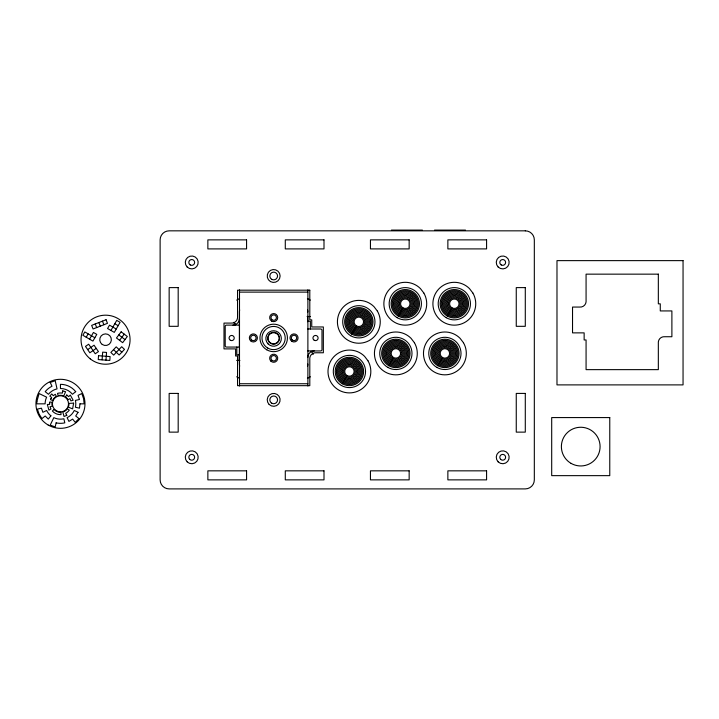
<?xml version="1.0" encoding="UTF-8"?>
<svg xmlns="http://www.w3.org/2000/svg" width="719" height="719" viewBox="0 0 719 719"><rect width="100%" height="100%" fill="white"/><g stroke="black" fill="none" stroke-linecap="round" stroke-linejoin="round"><path stroke-width="1.08" d="M102.098 359.86L102.673 352.139L106.538 352.436L105.963 360.156M86.217 337.229L88.149 333.877M89.569 339.161L93.434 332.457L96.786 334.389L92.922 341.094L82.865 335.288L84.797 331.935L94.854 337.741M110.933 330.443L116.739 320.386L120.091 322.328L114.285 332.385L107.58 328.511L109.522 325.159L116.226 329.032M119.57 340.33L124.234 334.155M87.673 349.596L94.054 345.21L98.44 351.591L95.25 353.784L88.671 344.212L85.48 346.405L89.866 352.786L96.247 348.4M391.415 230.098L422.386 230.098M434.51 230.098L465.481 230.098M239.499 292.121L307.885 292.121M307.112 316.513L310.365 316.513M307.795 321.258L310.374 321.258L310.374 328.996M239.4 325.123L226.503 325.123A1.294 1.294 0 0 0 225.209 326.417L225.209 345.767A1.294 1.294 0 0 0 226.503 347.061L239.4 347.061M307.795 328.996L320.692 328.996A1.294 1.294 0 0 1 321.986 330.291L321.986 349.641A1.294 1.294 0 0 1 320.692 350.935L307.795 350.935M239.4 354.8L236.821 354.8L236.821 347.061M236.623 360.381L239.876 360.381M239.499 383.739L307.885 383.739M114.806 323.739L118.159 325.68M118.815 334.91L124.989 339.584M121.817 352.202L116.217 346.846L110.87 352.445L113.674 355.123L121.691 346.729L124.495 349.398L119.147 354.997L113.548 349.65M102.458 321.132L103.878 324.736M98.854 322.543L100.274 326.147M95.25 323.963L96.67 327.567M307.885 289.865L307.885 385.995M307.651 316.351L307.651 321.726M239.499 289.865L239.499 385.995M239.265 354.09L239.265 360.543M235.419 323.613L235.419 324.26M307.516 309.907A8.197 8.197 0 0 1 307.795 312.028M239.679 309.907A8.197 8.197 0 0 0 239.4 312.028L239.4 364.03A8.197 8.197 0 0 0 239.679 366.151M307.795 364.03A8.197 8.197 0 0 1 307.516 366.151M307.795 357.388A6.453 6.453 0 0 1 314.239 350.935M239.4 318.67A6.453 6.453 0 0 1 232.947 325.123M239.571 378.167A8.197 8.197 0 0 1 236.704 376.756M236.704 300.138A8.197 8.197 0 0 1 239.571 298.727M310.293 376.756A8.197 8.197 0 0 1 307.426 378.167M235.266 324.952A8.34 8.34 0 0 1 233.873 322.328M307.426 298.727A8.197 8.197 0 0 1 310.293 300.138M311.075 351.178A8.34 8.34 0 0 1 313.133 354.548M49.656 403.143L49.647 404.366L47.328 404.482L48.919 410.118L50.959 409.003L50.042 406.756L52.28 406.127A8.52 8.52 0 0 1 52.083 402.343L49.8 401.939L49.656 403.143M73.617 403.152L72.61 408.913L68.323 407.116A8.52 8.52 0 0 0 68.979 403.386L73.617 403.152M36.921 401.184L36.768 403.835L45.126 403.835A15.333 15.333 0 0 1 46.645 397.185L39.114 393.554L36.921 401.184M79.971 403.835L79.476 408.176L75.405 407.242A15.333 15.333 0 0 0 75.405 400.42L79.476 399.494L78.038 395.369L81.804 393.554L83.557 398.56L84.15 403.835L79.971 403.835M98.53 355.716L98.242 359.572L109.818 360.444L110.106 356.579L98.53 355.716M62.742 390.875L62.346 393.14A10.839 10.839 0 0 0 57.529 393.383L58.158 395.621A8.52 8.52 0 0 1 63.775 395.962L65.564 391.702L62.742 390.875M56.118 422.853L55.201 426.888L50.204 425.136L53.808 417.64A15.333 15.333 0 0 0 63.874 418.782L64.8 422.853A19.512 19.512 0 0 1 56.118 422.853M51.013 398.524L50.483 399.611L52.622 400.51A8.52 8.52 0 0 1 56.397 396.34L55.282 394.3L53.296 395.693L51.759 393.949L49.782 396.142L51.669 397.49L51.013 398.524M78.038 412.302L75.711 415.995L78.982 418.602L75.234 422.359L72.628 419.087L68.925 421.406L67.11 417.64A15.333 15.333 0 0 0 74.273 410.486L78.038 412.302M66.777 415.366L64.045 416.481L62.787 412.014A8.52 8.52 0 0 0 67.397 408.778L69.276 410.136A10.839 10.839 0 0 1 65.663 413.326L66.777 415.366M66.795 395.01L65.438 396.897A8.52 8.52 0 0 1 67.954 399.737L69.986 398.623L70.902 400.869L73.14 400.24L70.336 395.099L68.593 396.636L66.795 395.01M50.222 382.436L51.993 386.256A19.512 19.512 0 0 0 45.207 391.666L48.479 394.273A15.333 15.333 0 0 1 57.053 388.889L55.192 380.737L50.222 382.436M121.152 331.819L116.478 337.993L122.652 342.666L127.326 336.492L121.152 331.819M50.905 415.816L48.299 419.087L45.207 415.995L41.936 418.602L39.114 414.108L37.361 409.102L41.441 408.176L42.879 412.302L46.645 410.486A15.333 15.333 0 0 0 50.905 415.816M54.096 409.453L52.352 410.989A10.839 10.839 0 0 0 61.025 414.638L60.908 412.32A8.52 8.52 0 0 1 54.096 409.453M75.711 391.666L72.448 394.273A15.333 15.333 0 0 0 60.459 388.503L60.459 384.323A19.512 19.512 0 0 1 75.711 391.666M106.061 319.721L91.646 325.374L93.066 328.978L107.473 323.325L106.061 319.721M525.292 230.835L169.154 230.835A9.032 9.032 0 0 0 160.121 239.867L160.121 479.87A9.032 9.032 0 0 0 169.154 488.902L525.292 488.902A9.032 9.032 0 0 0 534.325 479.87L534.325 239.867A9.032 9.032 0 0 0 525.292 230.835M246.572 239.867L207.863 239.867L207.863 248.9L246.572 248.9L246.572 239.867M323.999 239.867L285.29 239.867L285.29 248.9L323.999 248.9L323.999 239.867M409.156 239.867L370.447 239.867L370.447 248.9L409.156 248.9L409.156 239.867M486.583 239.867L447.865 239.867L447.865 248.9L486.583 248.9L486.583 239.867M683.05 260.629L556.982 260.629L556.982 384.89L683.05 384.89L683.05 260.629M658.334 274.155L586.075 274.155L586.075 301.899A5.842 5.842 0 0 1 579.631 307.058L572.531 307.058L572.531 332.87L584.143 332.87L584.143 339.961L586.075 339.961L586.075 369.638L658.334 369.638L658.334 341.902A5.842 5.842 0 0 1 664.787 336.735L671.888 336.735L671.888 310.932L660.276 310.932L660.276 303.831L658.334 303.831L658.334 274.155M178.186 287.609L169.154 287.609L169.154 326.318L178.186 326.318L178.186 287.609M525.292 287.609L516.26 287.609L516.26 326.318L525.292 326.318L525.292 287.609M309.799 290.188L237.54 290.188L237.54 317.933A5.842 5.842 0 0 1 231.096 323.092L223.995 323.092L223.995 348.895L235.607 348.895L235.607 355.995L237.54 355.995L237.54 385.672L309.799 385.672L309.799 357.927A5.842 5.842 0 0 1 316.252 352.768L323.352 352.768L323.352 326.965L311.74 326.965L311.74 319.865L309.799 319.865L309.799 290.188M178.186 393.419L169.154 393.419L169.154 432.128L178.186 432.128L178.186 393.419M525.292 393.419L516.26 393.419L516.26 432.128L525.292 432.128L525.292 393.419M609.766 417.577L551.698 417.577L551.698 475.645L609.766 475.645L609.766 417.577M246.572 470.837L207.863 470.837L207.863 479.87L246.572 479.87L246.572 470.837M323.999 470.837L285.29 470.837L285.29 479.87L323.999 479.87L323.999 470.837M409.156 470.837L370.447 470.837L370.447 479.87L409.156 479.87L409.156 470.837M486.583 470.837L447.865 470.837L447.865 479.87L486.583 479.87L486.583 470.837M472.868 293.028L469.471 288.589A21.417 21.417 0 0 0 434.195 296.408A21.417 21.417 0 0 0 456.188 325.078A21.417 21.417 0 0 0 472.868 293.028M463.449 342.702L460.043 338.272A21.417 21.417 0 0 0 424.767 346.091A21.417 21.417 0 0 0 446.76 374.752A21.417 21.417 0 0 0 463.449 342.702M423.842 293.028L420.435 288.589A21.417 21.417 0 0 0 385.159 296.408A21.417 21.417 0 0 0 407.152 325.078A21.417 21.417 0 0 0 423.842 293.028M414.414 342.702L411.007 338.272A21.417 21.417 0 0 0 375.731 346.091A21.417 21.417 0 0 0 397.733 374.752A21.417 21.417 0 0 0 414.414 342.702M377.385 311.093L373.979 306.654A21.417 21.417 0 0 0 338.712 314.473A21.417 21.417 0 0 0 360.704 343.143A21.417 21.417 0 0 0 377.385 311.093M367.957 360.767L364.56 356.336A21.417 21.417 0 0 0 329.284 364.156A21.417 21.417 0 0 0 351.276 392.817A21.417 21.417 0 0 0 367.957 360.767M571.057 463.369A19.359 19.359 0 0 0 600.086 446.607A19.359 19.359 0 0 0 571.057 429.845A19.359 19.359 0 0 0 571.057 463.369M90.261 358.862A24.518 24.518 0 0 0 129.797 343.349A24.518 24.518 0 0 0 96.598 316.872A24.518 24.518 0 0 0 90.261 358.862M102.206 344.437A5.806 5.806 0 0 0 111.337 340.213A5.806 5.806 0 0 0 103.105 334.425A5.806 5.806 0 0 0 102.206 344.437M48.209 425.046A24.518 24.518 0 0 0 84.986 403.817A24.518 24.518 0 0 0 48.209 382.58A24.518 24.518 0 0 0 48.209 425.046M56.433 410.801A8.062 8.062 0 0 0 68.53 403.817A8.062 8.062 0 0 0 56.433 396.834A8.062 8.062 0 0 0 56.433 410.801M501.26 264.96A2.903 2.903 0 0 0 505.61 262.444A2.903 2.903 0 0 0 501.26 259.927A2.903 2.903 0 0 0 501.26 264.96M500.658 459.342A2.903 2.903 0 0 0 505.511 458.039A2.903 2.903 0 0 0 501.961 454.48A2.903 2.903 0 0 0 500.658 459.342M189.681 459.342A2.903 2.903 0 0 0 194.543 458.039A2.903 2.903 0 0 0 190.984 454.48A2.903 2.903 0 0 0 189.681 459.342M190.283 264.96A2.903 2.903 0 0 0 194.642 262.444A2.903 2.903 0 0 0 190.283 259.927A2.903 2.903 0 0 0 190.283 264.96M270.443 281.578A6.453 6.453 0 0 0 280.122 275.997A6.453 6.453 0 0 0 270.443 270.407A6.453 6.453 0 0 0 270.443 281.578M269.113 404.429A6.453 6.453 0 0 0 279.907 401.535A6.453 6.453 0 0 0 272.007 393.635A6.453 6.453 0 0 0 269.113 404.429M187.174 267.01A6.453 6.453 0 0 0 197.968 264.116A6.453 6.453 0 0 0 190.068 256.216A6.453 6.453 0 0 0 187.174 267.01M498.15 461.85A6.453 6.453 0 0 0 508.944 458.956A6.453 6.453 0 0 0 501.035 451.056A6.453 6.453 0 0 0 498.15 461.85M498.15 267.01A6.453 6.453 0 0 0 508.944 264.116A6.453 6.453 0 0 0 501.035 256.216A6.453 6.453 0 0 0 498.15 267.01M187.174 461.85A6.453 6.453 0 0 0 197.968 458.956A6.453 6.453 0 0 0 190.068 451.056A6.453 6.453 0 0 0 187.174 461.85M270.695 343.502A5.806 5.806 0 0 0 279.403 338.478A5.806 5.806 0 0 0 270.695 333.445A5.806 5.806 0 0 0 270.695 343.502M268.124 343.952A7.738 7.738 0 0 0 281.075 340.482A7.738 7.738 0 0 0 271.593 331.001A7.738 7.738 0 0 0 268.124 343.952M271.755 279.349A3.874 3.874 0 0 0 277.561 275.997A3.874 3.874 0 0 0 271.755 272.645A3.874 3.874 0 0 0 271.755 279.349M271.755 403.215A3.874 3.874 0 0 0 277.561 399.863A3.874 3.874 0 0 0 271.755 396.511A3.874 3.874 0 0 0 271.755 403.215M342.316 383.775A14.191 14.191 0 0 0 363.607 371.48A14.191 14.191 0 0 0 342.316 359.185A14.191 14.191 0 0 0 342.316 383.775M344.68 379.677A9.464 9.464 0 0 0 358.88 371.48A9.464 9.464 0 0 0 344.68 363.284A9.464 9.464 0 0 0 344.68 379.677M341.345 385.447A16.133 16.133 0 0 0 365.54 371.48A16.133 16.133 0 0 0 341.345 357.514A16.133 16.133 0 0 0 341.345 385.447M342.909 382.751A13.014 13.014 0 0 0 362.421 371.48A13.014 13.014 0 0 0 342.909 360.21A13.014 13.014 0 0 0 342.909 382.751M345.857 377.628A7.1 7.1 0 0 0 356.516 371.48A7.1 7.1 0 0 0 345.857 365.333A7.1 7.1 0 0 0 345.857 377.628M346.45 376.603A5.914 5.914 0 0 0 355.33 371.48A5.914 5.914 0 0 0 346.45 366.357A5.914 5.914 0 0 0 346.45 376.603M343.493 381.726A11.828 11.828 0 0 0 361.244 371.48A11.828 11.828 0 0 0 343.493 361.235A11.828 11.828 0 0 0 343.493 381.726M344.086 380.702A10.65 10.65 0 0 0 360.057 371.48A10.65 10.65 0 0 0 344.086 362.259A10.65 10.65 0 0 0 344.086 380.702M345.273 378.652A8.286 8.286 0 0 0 357.694 371.48A8.286 8.286 0 0 0 345.273 364.308A8.286 8.286 0 0 0 345.273 378.652M347.043 375.579A4.736 4.736 0 0 0 354.143 371.48A4.736 4.736 0 0 0 347.043 367.382A4.736 4.736 0 0 0 347.043 375.579M351.735 334.092A14.191 14.191 0 0 0 373.026 321.797A14.191 14.191 0 0 0 351.735 309.512A14.191 14.191 0 0 0 351.735 334.092M354.099 330.003A9.464 9.464 0 0 0 368.299 321.797A9.464 9.464 0 0 0 354.099 313.601A9.464 9.464 0 0 0 354.099 330.003M350.773 335.773A16.133 16.133 0 0 0 374.967 321.797A16.133 16.133 0 0 0 350.773 307.831A16.133 16.133 0 0 0 350.773 335.773M352.328 333.068A13.014 13.014 0 0 0 371.849 321.797A13.014 13.014 0 0 0 352.328 310.536A13.014 13.014 0 0 0 352.328 333.068M355.285 327.954A7.1 7.1 0 0 0 365.935 321.797A7.1 7.1 0 0 0 355.285 315.65A7.1 7.1 0 0 0 355.285 327.954M355.878 326.929A5.914 5.914 0 0 0 364.758 321.797A5.914 5.914 0 0 0 355.878 316.675A5.914 5.914 0 0 0 355.878 326.929M352.921 332.043A11.828 11.828 0 0 0 370.662 321.797A11.828 11.828 0 0 0 352.921 311.552A11.828 11.828 0 0 0 352.921 332.043M353.514 331.028A10.65 10.65 0 0 0 369.485 321.797A10.65 10.65 0 0 0 353.514 312.576A10.65 10.65 0 0 0 353.514 331.028M354.692 328.978A8.286 8.286 0 0 0 367.121 321.797A8.286 8.286 0 0 0 354.692 314.625A8.286 8.286 0 0 0 354.692 328.978M356.471 325.905A4.736 4.736 0 0 0 363.571 321.797A4.736 4.736 0 0 0 356.471 317.699A4.736 4.736 0 0 0 356.471 325.905M447.227 316.027A14.191 14.191 0 0 0 468.518 303.733A14.191 14.191 0 0 0 447.227 291.447A14.191 14.191 0 0 0 447.227 316.027M449.591 311.938A9.464 9.464 0 0 0 463.791 303.733A9.464 9.464 0 0 0 449.591 295.536A9.464 9.464 0 0 0 449.591 311.938M446.256 317.708A16.133 16.133 0 0 0 470.451 303.733A16.133 16.133 0 0 0 446.256 289.766A16.133 16.133 0 0 0 446.256 317.708M447.811 315.003A13.014 13.014 0 0 0 467.332 303.733A13.014 13.014 0 0 0 447.811 292.471A13.014 13.014 0 0 0 447.811 315.003M450.768 309.889A7.1 7.1 0 0 0 461.418 303.733A7.1 7.1 0 0 0 450.768 297.585A7.1 7.1 0 0 0 450.768 309.889M451.361 308.864A5.914 5.914 0 0 0 460.241 303.733A5.914 5.914 0 0 0 451.361 298.61A5.914 5.914 0 0 0 451.361 308.864M448.404 313.978A11.828 11.828 0 0 0 466.155 303.733A11.828 11.828 0 0 0 448.404 293.487A11.828 11.828 0 0 0 448.404 313.978M448.998 312.963A10.65 10.65 0 0 0 464.968 303.733A10.65 10.65 0 0 0 448.998 294.511A10.65 10.65 0 0 0 448.998 312.963M450.184 310.914A8.286 8.286 0 0 0 462.605 303.733A8.286 8.286 0 0 0 450.184 296.561A8.286 8.286 0 0 0 450.184 310.914M451.954 307.84A4.736 4.736 0 0 0 459.055 303.733A4.736 4.736 0 0 0 451.954 299.634A4.736 4.736 0 0 0 451.954 307.84M398.191 316.027A14.191 14.191 0 0 0 419.483 303.733A14.191 14.191 0 0 0 398.191 291.447A14.191 14.191 0 0 0 398.191 316.027M400.555 311.938A9.464 9.464 0 0 0 414.755 303.733A9.464 9.464 0 0 0 400.555 295.536A9.464 9.464 0 0 0 400.555 311.938M397.221 317.708A16.133 16.133 0 0 0 421.415 303.733A16.133 16.133 0 0 0 397.221 289.766A16.133 16.133 0 0 0 397.221 317.708M398.784 315.003A13.014 13.014 0 0 0 418.296 303.733A13.014 13.014 0 0 0 398.784 292.471A13.014 13.014 0 0 0 398.784 315.003M401.741 309.889A7.1 7.1 0 0 0 412.391 303.733A7.1 7.1 0 0 0 401.741 297.585A7.1 7.1 0 0 0 401.741 309.889M402.325 308.864A5.914 5.914 0 0 0 411.205 303.733A5.914 5.914 0 0 0 402.325 298.61A5.914 5.914 0 0 0 402.325 308.864M399.369 313.978A11.828 11.828 0 0 0 417.119 303.733A11.828 11.828 0 0 0 399.369 293.487A11.828 11.828 0 0 0 399.369 313.978M399.962 312.963A10.65 10.65 0 0 0 415.933 303.733A10.65 10.65 0 0 0 399.962 294.511A10.65 10.65 0 0 0 399.962 312.963M401.148 310.914A8.286 8.286 0 0 0 413.569 303.733A8.286 8.286 0 0 0 401.148 296.561A8.286 8.286 0 0 0 401.148 310.914M402.919 307.84A4.736 4.736 0 0 0 410.019 303.733A4.736 4.736 0 0 0 402.919 299.634A4.736 4.736 0 0 0 402.919 307.84M388.763 365.71A14.191 14.191 0 0 0 410.055 353.415A14.191 14.191 0 0 0 388.763 341.121A14.191 14.191 0 0 0 388.763 365.71M391.127 361.612A9.464 9.464 0 0 0 405.327 353.415A9.464 9.464 0 0 0 391.127 345.219A9.464 9.464 0 0 0 391.127 361.612M387.802 367.382A16.133 16.133 0 0 0 411.996 353.415A16.133 16.133 0 0 0 387.802 339.449A16.133 16.133 0 0 0 387.802 367.382M389.356 364.686A13.014 13.014 0 0 0 408.877 353.415A13.014 13.014 0 0 0 389.356 342.145A13.014 13.014 0 0 0 389.356 364.686M392.313 359.563A7.1 7.1 0 0 0 402.964 353.415A7.1 7.1 0 0 0 392.313 347.268A7.1 7.1 0 0 0 392.313 359.563M392.907 358.538A5.914 5.914 0 0 0 401.777 353.415A5.914 5.914 0 0 0 392.907 348.293A5.914 5.914 0 0 0 392.907 358.538M389.95 363.661A11.828 11.828 0 0 0 407.691 353.415A11.828 11.828 0 0 0 389.95 343.17A11.828 11.828 0 0 0 389.95 363.661M390.543 362.637A10.65 10.65 0 0 0 406.514 353.415A10.65 10.65 0 0 0 390.543 344.194A10.65 10.65 0 0 0 390.543 362.637M391.72 360.587A8.286 8.286 0 0 0 404.15 353.415A8.286 8.286 0 0 0 391.72 346.243A8.286 8.286 0 0 0 391.72 360.587M392.52 356.759A4.736 4.736 0 0 0 400.438 354.638A4.736 4.736 0 0 0 394.641 348.841A4.736 4.736 0 0 0 392.52 356.759M437.799 365.71A14.191 14.191 0 0 0 459.09 353.415A14.191 14.191 0 0 0 437.799 341.121A14.191 14.191 0 0 0 437.799 365.71M440.163 361.612A9.464 9.464 0 0 0 454.363 353.415A9.464 9.464 0 0 0 440.163 345.219A9.464 9.464 0 0 0 440.163 361.612M436.828 367.382A16.133 16.133 0 0 0 461.023 353.415A16.133 16.133 0 0 0 436.828 339.449A16.133 16.133 0 0 0 436.828 367.382M438.392 364.686A13.014 13.014 0 0 0 457.913 353.415A13.014 13.014 0 0 0 438.392 342.145A13.014 13.014 0 0 0 438.392 364.686M441.349 359.563A7.1 7.1 0 0 0 451.999 353.415A7.1 7.1 0 0 0 441.349 347.268A7.1 7.1 0 0 0 441.349 359.563M441.942 358.538A5.914 5.914 0 0 0 450.813 353.415A5.914 5.914 0 0 0 441.942 348.293A5.914 5.914 0 0 0 441.942 358.538M438.985 363.661A11.828 11.828 0 0 0 456.727 353.415A11.828 11.828 0 0 0 438.985 343.17A11.828 11.828 0 0 0 438.985 363.661M439.57 362.637A10.65 10.65 0 0 0 455.549 353.415A10.65 10.65 0 0 0 439.57 344.194A10.65 10.65 0 0 0 439.57 362.637M440.756 360.587A8.286 8.286 0 0 0 453.177 353.415A8.286 8.286 0 0 0 440.756 346.243A8.286 8.286 0 0 0 440.756 360.587M442.527 357.514A4.736 4.736 0 0 0 449.627 353.415A4.736 4.736 0 0 0 442.527 349.317A4.736 4.736 0 0 0 442.527 357.514M292.004 341.426A4.035 4.035 0 0 0 298.052 337.93A4.035 4.035 0 0 0 292.004 334.443A4.035 4.035 0 0 0 292.004 341.426M266.821 349.829A13.742 13.742 0 0 0 287.438 337.93A13.742 13.742 0 0 0 266.821 326.031A13.742 13.742 0 0 0 266.821 349.829M271.674 321.096A4.035 4.035 0 0 0 277.723 317.609A4.035 4.035 0 0 0 271.674 314.113A4.035 4.035 0 0 0 271.674 321.096M250.518 340.779A4.035 4.035 0 0 0 257.267 338.973A4.035 4.035 0 0 0 252.324 334.038A4.035 4.035 0 0 0 250.518 340.779M270.838 361.109A4.035 4.035 0 0 0 277.588 359.293A4.035 4.035 0 0 0 272.654 354.359A4.035 4.035 0 0 0 270.838 361.109M292.103 339.844A2.705 2.705 0 0 0 296.632 338.631A2.705 2.705 0 0 0 293.316 335.315A2.705 2.705 0 0 0 292.103 339.844M272.007 360.372A2.705 2.705 0 0 0 276.375 358.655A2.705 2.705 0 0 0 272.699 355.734A2.705 2.705 0 0 0 272.007 360.372M271.782 319.524A2.705 2.705 0 0 0 276.312 318.31A2.705 2.705 0 0 0 272.995 314.994A2.705 2.705 0 0 0 271.782 319.524M251.452 339.844A2.705 2.705 0 0 0 255.991 338.631A2.705 2.705 0 0 0 252.666 335.315A2.705 2.705 0 0 0 251.452 339.844M269.49 342.136A5.806 5.806 0 0 0 279.206 339.53A5.806 5.806 0 0 0 272.097 332.421A5.806 5.806 0 0 0 269.49 342.136M267.792 348.086A11.612 11.612 0 0 0 285.209 338.029A11.612 11.612 0 0 0 267.792 327.972A11.612 11.612 0 0 0 267.792 348.086M314.239 340.267A2.579 2.579 0 0 0 318.113 338.029A2.579 2.579 0 0 0 314.239 335.791A2.579 2.579 0 0 0 314.239 340.267M230.368 340.267A2.579 2.579 0 0 0 234.241 338.029A2.579 2.579 0 0 0 230.368 335.791A2.579 2.579 0 0 0 230.368 340.267"/></g></svg>
